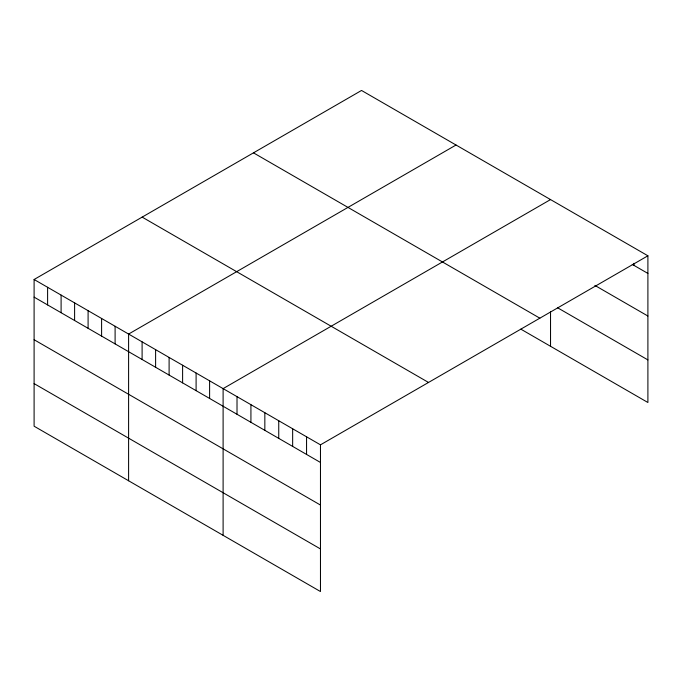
<?xml version="1.0" encoding="UTF-8"?>
<svg xmlns="http://www.w3.org/2000/svg" width="682" height="682" viewBox="0 0 682 682"><rect width="100%" height="100%" fill="white"/><g stroke="black" fill="none" stroke-linecap="round" stroke-linejoin="round"><path stroke-width="1.02" d="M34.1 279.501L320.472 444.834L320.472 591.541L34.1 426.207L34.1 279.501L361.528 90.459L647.9 255.793L647.9 402.499L520.835 329.142M456.028 145.019L128.6 334.061L128.6 480.767M550.536 199.579L223.108 388.621L223.108 535.327M320.472 444.834L647.9 255.793M632.248 264.394L647.9 273.422M594.866 285.4L647.9 316.022M557.492 307.71L647.9 359.908M253.474 152.845L539.846 318.179M142.154 217.115L428.526 382.457M34.1 297.13L320.472 462.464M34.1 339.721L320.472 505.055M34.1 383.608L320.472 548.942M633.987 263.32L633.987 265.392M550.536 311.802L550.536 346.286M306.559 436.804L306.559 454.434M292.655 428.773L292.655 446.403M278.742 420.743L278.742 438.373M264.838 412.712L264.838 430.342M250.925 404.682L250.925 422.311M237.012 396.651L237.012 414.281M209.604 380.829L209.604 398.459M196.101 373.037L196.101 390.658M182.606 365.237L182.606 382.866M169.102 357.445L169.102 375.074M155.607 349.653L155.607 367.274M142.103 341.853L142.103 359.482M115.105 326.269L115.105 343.899M101.601 318.468L101.601 336.098M88.097 310.677L88.097 328.306M74.602 302.885L74.602 320.514M61.099 295.093L61.099 312.714M47.604 287.293L47.604 304.922"/></g></svg>
